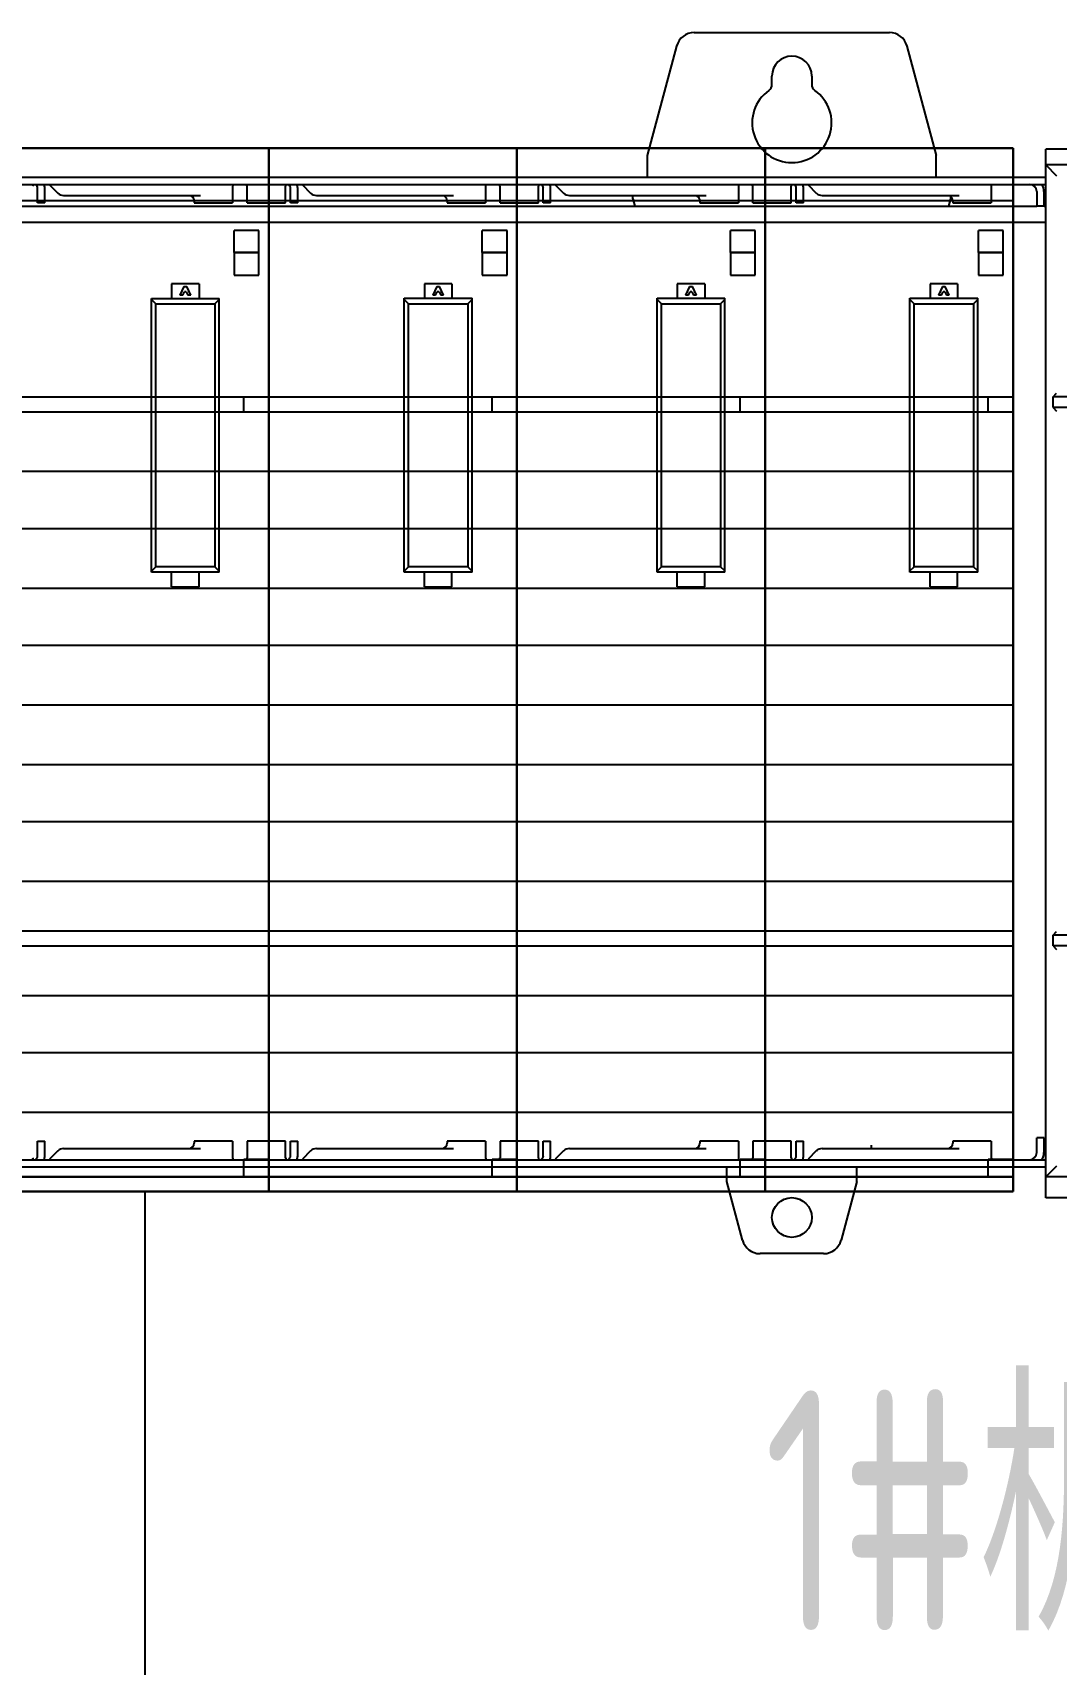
# Model space of a CAD drawing. Header units: millimetres. Extents: x 30557 to 235556, y -116603 to -73383.
# Drawn here: x 83382 to 83552.4, y -74913.8 to -74642.2 of the extents above; entities that cross this region are included whole.
import ezdxf

# ---------------------------------------------------------------- set-up
doc = ezdxf.new("R2010")
doc.units = ezdxf.units.MM
doc.layers.add('DRAW', color=7, linetype='Continuous')
doc.styles.add('supcon', font='sceie.shx', dxfattribs={"width": 0.75, "height": 40, "bigfont": 'sceic.shx'})

# ---------------------------------------------------------------- blocks, each defined once
blk = doc.blocks.new('1756-IO-Z')
for p, q in [((0, -142.68), (0, 0)), ((0, 0), (34.42, 0)), ((34.42, 0), (0, 0)), ((0, 0), (0, -142.68)), ((34.42, 0), (0, 0)), ((34.42, 0), (34.42, -142.68)), ((34.42, -142.68), (34.42, 0)), ((0, -7.24), (34.42, -7.24)), ((29.61, -14.47), (29.61, -11.38)), ((33.05, -11.38), (29.61, -11.38)), ((33.05, -14.47), (33.05, -11.38)), ((33.05, -14.47), (29.61, -14.47)), ((29.61, -14.47), (29.61, -17.58)), ((29.61, -14.47), (33.05, -14.47)), ((29.61, -14.47), (29.61, -17.58)), ((33.05, -17.58), (33.05, -14.47)), ((33.05, -17.58), (33.05, -14.47)), ((29.61, -17.58), (33.05, -17.58)), ((29.61, -17.58), (33.05, -17.58)), ((0, -34.47), (34.42, -34.47)), ((30.98, -36.54), (30.98, -34.47)), ((0, -36.54), (34.42, -36.54)), ((0, -44.81), (34.42, -44.81)), ((0, -52.73), (34.42, -52.73)), ((0, -61), (34.42, -61)), ((0, -68.93), (34.42, -68.93)), ((0, -77.2), (34.42, -77.2)), ((0, -85.47), (34.42, -85.47)), ((0, -93.4), (34.42, -93.4)), ((0, -101.68), (34.42, -101.68)), ((0, -108.56), (34.42, -108.56)), ((0, -110.63), (34.42, -110.63)), ((0, -117.53), (34.42, -117.53)), ((0, -125.45), (34.42, -125.45)), ((0, -133.72), (34.42, -133.72)), ((30.98, -142.68), (30.98, -140.27)), ((34.42, -140.27), (30.98, -140.27)), ((34.42, -142.68), (0, -142.68)), ((0, -142.68), (34.42, -142.68)), ((0, -144.74), (0, -142.68)), ((0, -142.68), (0, -144.74)), ((34.42, -144.74), (0, -144.74)), ((0, -144.74), (34.42, -144.74)), ((34.42, -144.74), (34.42, -142.68)), ((34.42, -142.68), (34.42, -144.74))]:
    blk.add_line(p, q)
blk = doc.blocks.new('1756-A13-Z')
at = {"color": 7, "linetype": 'Continuous'}
for p, q in [((215.51, 24.06), (188.4, 24.06)), ((181.91, 7.03), (185.98, 22.21)), ((217.93, 22.21), (222, 7.03)), ((199.2, 16.86), (199.2, 18.05)), ((204.71, 18.05), (204.71, 16.86)), ((181.91, 4.02), (181.91, 7.03)), ((222, 4.02), (222, 7.03)), ((237.19, -137.6), (237.19, 7.92)), ((247.11, 7.92), (237.19, 7.92)), ((237.19, 5.72), (238.69, 4.22)), ((247.11, 5.72), (237.19, 5.72)), ((26.36, 4.02), (237.19, 4.02)), ((26.36, 3.02), (237.19, 3.02)), ((97.32, 0.47), (97.32, 2.52)), ((98.32, 0.47), (98.32, 2.52)), ((98.98, 2.94), (100.12, 1.81)), ((124.38, 2.77), (124.38, 0.47)), ((126.39, 0.47), (126.39, 2.77)), ((131.71, 0.47), (131.71, 2.77)), ((132.4, 0.47), (132.4, 2.52)), ((133.4, 0.47), (133.4, 2.52)), ((134.06, 2.94), (135.19, 1.81)), ((159.46, 2.77), (159.46, 0.47)), ((161.47, 0.47), (161.47, 2.77)), ((166.79, 0.47), (166.79, 2.77)), ((167.48, 0.47), (167.48, 2.52)), ((168.48, 0.47), (168.48, 2.52)), ((169.14, 2.94), (170.27, 1.81)), ((194.54, 2.77), (194.54, 0.47)), ((196.54, 0.47), (196.54, 2.77)), ((201.87, 0.47), (201.87, 2.77)), ((202.56, 0.47), (202.56, 2.52)), ((203.56, 0.47), (203.56, 2.52)), ((204.22, 2.94), (205.35, 1.81)), ((229.62, 2.77), (229.62, 0.47)), ((27.45, 0), (235.93, 0)), ((98.32, 0.47), (97.32, 0.47)), ((100.93, 1.47), (119.93, 1.47)), ((119.06, 0.72), (119.06, 0.47)), ((119.06, 0.47), (124.38, 0.47)), ((126.39, 0.47), (131.71, 0.47)), ((133.4, 0.47), (132.4, 0.47)), ((136.01, 1.47), (155.01, 1.47)), ((154.13, 0.72), (154.13, 0.47)), ((154.13, 0.47), (159.46, 0.47)), ((161.47, 0.47), (166.79, 0.47)), ((168.48, 0.47), (167.48, 0.47)), ((171.09, 1.47), (190.09, 1.47)), ((179.91, 1.01), (179.91, 1.47)), ((179.91, 1.01), (180.18, 0)), ((189.21, 0.72), (189.21, 0.47)), ((189.21, 0.47), (194.54, 0.47)), ((196.54, 0.47), (201.87, 0.47)), ((203.56, 0.47), (202.56, 0.47)), ((206.17, 1.47), (225.17, 1.47)), ((223.74, 0), (224.01, 1.01)), ((224.01, 1.01), (224.01, 1.28)), ((224.29, 0.72), (224.29, 0.47)), ((224.29, 0.47), (229.62, 0.47)), ((235.93, 2.01), (235.93, 0.01)), ((236.94, 0.01), (235.93, 0.01)), ((236.94, 0.01), (236.94, 2.01)), ((236.94, 0), (237.19, 0)), ((26.36, -2.24), (237.19, -2.22)), ((115.9, -10.77), (115.9, -12.8)), ((119.72, -10.77), (115.9, -10.77)), ((117.62, -11.17), (117.06, -12.37)), ((117.62, -11.17), (118, -11.17)), ((118.56, -12.37), (118, -11.17)), ((119.72, -10.77), (119.72, -12.8)), ((150.98, -10.76), (150.98, -12.79)), ((154.8, -10.76), (150.98, -10.76)), ((152.7, -11.16), (152.14, -12.37)), ((152.7, -11.16), (153.08, -11.16)), ((153.64, -12.37), (153.08, -11.16)), ((154.8, -10.76), (154.8, -12.79)), ((186.06, -10.76), (186.06, -12.79)), ((189.88, -10.76), (186.06, -10.76)), ((187.78, -11.16), (187.22, -12.36)), ((187.78, -11.16), (188.16, -11.16)), ((188.72, -12.36), (188.16, -11.16)), ((189.88, -10.76), (189.88, -12.79)), ((221.14, -10.76), (221.14, -12.79)), ((224.96, -10.76), (221.14, -10.76)), ((222.86, -11.16), (222.3, -12.36)), ((222.86, -11.16), (223.24, -11.16)), ((223.8, -12.36), (223.24, -11.16)), ((224.96, -10.76), (224.96, -12.79)), ((113.1, -50.78), (113.1, -12.8)), ((113.1, -12.8), (122.52, -12.8)), ((113.1, -12.95), (113.7, -13.55)), ((113.7, -50.03), (113.7, -13.55)), ((113.7, -13.55), (121.92, -13.55)), ((117.46, -12.37), (117.06, -12.37)), ((117.46, -12.37), (117.69, -11.88)), ((117.93, -11.88), (117.69, -11.88)), ((117.93, -11.88), (118.16, -12.37)), ((118.56, -12.37), (118.16, -12.37)), ((122.52, -12.95), (121.92, -13.55)), ((121.92, -13.55), (121.92, -50.03)), ((122.52, -50.78), (122.52, -12.8)), ((148.18, -50.78), (148.18, -12.79)), ((148.18, -12.79), (157.6, -12.79)), ((148.18, -12.94), (148.78, -13.54)), ((148.78, -50.03), (148.78, -13.54)), ((148.78, -13.54), (157, -13.54)), ((152.54, -12.37), (152.14, -12.37)), ((152.54, -12.37), (152.77, -11.87)), ((153.01, -11.87), (152.77, -11.87)), ((153.01, -11.87), (153.24, -12.37)), ((153.64, -12.37), (153.24, -12.37)), ((157.6, -12.94), (157, -13.54)), ((157, -13.54), (157, -50.03)), ((157.6, -50.78), (157.6, -12.79)), ((183.26, -50.78), (183.26, -12.79)), ((183.26, -12.79), (192.68, -12.79)), ((183.26, -12.94), (183.86, -13.54)), ((183.86, -50.02), (183.86, -13.54)), ((183.86, -13.54), (192.08, -13.54)), ((187.62, -12.36), (187.22, -12.36)), ((187.62, -12.36), (187.85, -11.87)), ((188.09, -11.87), (187.85, -11.87)), ((188.09, -11.87), (188.32, -12.36)), ((188.72, -12.36), (188.32, -12.36)), ((192.68, -12.94), (192.08, -13.54)), ((192.08, -13.54), (192.08, -50.02)), ((192.68, -50.77), (192.68, -12.79)), ((218.34, -50.77), (218.34, -12.79)), ((218.34, -12.79), (227.76, -12.79)), ((218.34, -12.94), (218.94, -13.54)), ((218.94, -50.02), (218.94, -13.54)), ((218.94, -13.54), (227.16, -13.54)), ((222.7, -12.36), (222.3, -12.36)), ((222.7, -12.36), (222.93, -11.87)), ((223.17, -11.87), (222.93, -11.87)), ((223.17, -11.87), (223.4, -12.36)), ((223.8, -12.36), (223.4, -12.36)), ((227.76, -12.94), (227.16, -13.54)), ((227.16, -13.54), (227.16, -50.02)), ((227.76, -50.77), (227.76, -12.79)), ((238.19, -26.45), (238.69, -25.95)), ((238.19, -27.95), (238.19, -26.45)), ((246.11, -26.45), (238.19, -26.45)), ((238.19, -27.95), (238.69, -28.45)), ((246.11, -27.95), (238.19, -27.95)), ((113.1, -50.63), (113.7, -50.03)), ((122.52, -50.78), (113.1, -50.78)), ((121.92, -50.03), (113.7, -50.03)), ((115.9, -52.81), (115.9, -50.78)), ((119.72, -52.81), (119.72, -50.78)), ((122.52, -50.63), (121.92, -50.03)), ((148.18, -50.63), (148.78, -50.03)), ((157.6, -50.78), (148.18, -50.78)), ((157, -50.03), (148.78, -50.03)), ((150.98, -52.81), (150.98, -50.78)), ((154.8, -52.81), (154.8, -50.78)), ((157.6, -50.63), (157, -50.03)), ((183.26, -50.63), (183.86, -50.02)), ((192.68, -50.77), (183.26, -50.78)), ((192.08, -50.02), (183.86, -50.02)), ((186.06, -52.8), (186.06, -50.78)), ((189.88, -52.8), (189.88, -50.78)), ((192.68, -50.62), (192.08, -50.02)), ((218.34, -50.62), (218.94, -50.02)), ((227.76, -50.77), (218.34, -50.77)), ((227.16, -50.02), (218.94, -50.02)), ((221.14, -52.8), (221.14, -50.77)), ((224.96, -52.8), (224.96, -50.77)), ((227.76, -50.62), (227.16, -50.02)), ((115.9, -52.81), (119.72, -52.81)), ((150.98, -52.81), (154.8, -52.81)), ((186.06, -52.8), (189.88, -52.8)), ((221.14, -52.8), (224.96, -52.8)), ((238.19, -101.12), (238.69, -100.62)), ((246.11, -101.12), (238.19, -101.12)), ((238.19, -102.62), (238.19, -101.12)), ((246.11, -102.62), (238.19, -102.62)), ((238.19, -102.62), (238.69, -103.12)), ((97.32, -131.79), (97.32, -129.74)), ((97.32, -129.74), (98.32, -129.74)), ((98.32, -131.79), (98.32, -129.74)), ((100.12, -131.08), (98.98, -132.22)), ((100.93, -130.75), (119.93, -130.75)), ((119.06, -129.74), (119.06, -129.99)), ((124.38, -129.74), (119.06, -129.74)), ((124.38, -129.74), (124.38, -132.04)), ((126.39, -129.74), (126.39, -132.04)), ((131.71, -129.74), (126.39, -129.74)), ((131.71, -132.04), (131.71, -129.74)), ((132.4, -131.79), (132.4, -129.74)), ((132.4, -129.74), (133.4, -129.74)), ((133.4, -131.79), (133.4, -129.74)), ((135.19, -131.08), (134.06, -132.22)), ((136.01, -130.75), (155.01, -130.75)), ((154.13, -129.74), (154.13, -129.99)), ((159.46, -129.74), (154.13, -129.74)), ((159.46, -129.74), (159.46, -132.04)), ((161.47, -129.74), (161.47, -132.04)), ((166.79, -129.74), (161.47, -129.74)), ((166.79, -132.04), (166.79, -129.74)), ((167.48, -131.79), (167.48, -129.74)), ((167.48, -129.74), (168.48, -129.74)), ((168.48, -131.79), (168.48, -129.74)), ((170.27, -131.08), (169.14, -132.22)), ((171.09, -130.75), (190.09, -130.75)), ((189.21, -129.74), (189.21, -129.99)), ((194.54, -129.74), (189.21, -129.74)), ((194.54, -129.74), (194.54, -132.04)), ((196.54, -129.74), (196.54, -132.04)), ((201.87, -129.74), (196.54, -129.74)), ((201.87, -132.04), (201.87, -129.74)), ((202.56, -129.74), (203.56, -129.74)), ((202.56, -131.79), (202.56, -129.74)), ((203.56, -131.79), (203.56, -129.74)), ((205.35, -131.08), (204.22, -132.22)), ((206.17, -130.75), (225.17, -130.75)), ((212.98, -130.28), (212.98, -130.75)), ((229.62, -129.74), (224.29, -129.74)), ((224.29, -129.74), (224.29, -129.99)), ((229.62, -129.74), (229.62, -132.04)), ((236.94, -129.28), (235.93, -129.28)), ((235.93, -131.29), (235.93, -129.28)), ((236.94, -131.29), (236.94, -129.28)), ((26.36, -132.29), (237.19, -132.29)), ((26.36, -133.29), (237.19, -133.29)), ((192.94, -135.3), (192.94, -133.29)), ((210.98, -135.3), (210.98, -133.29)), ((238.69, -133.19), (237.19, -134.69)), ((195.12, -143.46), (192.94, -135.3)), ((210.98, -135.3), (208.79, -143.46)), ((247.11, -134.69), (237.19, -134.69)), ((247.11, -137.6), (237.19, -137.6)), ((206.37, -145.32), (197.54, -145.32))]:
    blk.add_line(p, q, dxfattribs=at)
blk.add_circle((201.96, -140.31), 2.76, dxfattribs=at)
for centre, radius, start, end in [((188.4, 21.56), 2.51, 90, 165), ((215.51, 21.56), 2.51, 15, 90), ((201.96, 18.05), 2.76, 0, 180), ((201.96, 11.54), 5.51, 125.2344, 54.7093), ((198.2, 16.86), 1, 305.2344, 0), ((205.72, 16.86), 1, 180, 234.7656), ((96.88, 2.77), 0.251, 150, 180), ((96.82, 2.52), 0.501, 0, 59.8811), ((96.82, 2.52), 1.5, 0, 19.7047), ((124.63, 2.77), 0.251, 150, 180), ((126.14, 2.77), 0.251, 0, 60), ((131.96, 2.77), 0.251, 150, 180), ((131.9, 2.52), 0.501, 0, 59.8811), ((131.9, 2.52), 1.5, 0, 19.7047), ((159.71, 2.77), 0.251, 150, 180), ((161.21, 2.77), 0.251, 0, 60), ((167.04, 2.77), 0.251, 150, 180), ((166.98, 2.52), 0.501, 0, 59.8811), ((166.98, 2.52), 1.5, 0, 19.7047), ((194.79, 2.77), 0.251, 120, 180), ((196.29, 2.77), 0.251, 0, 60), ((202.12, 2.77), 0.251, 150, 180), ((202.06, 2.52), 0.501, 0, 59.8811), ((202.06, 2.52), 1.5, 0, 19.7047), ((229.87, 2.77), 0.251, 150, 180), ((234.93, 2.01), 1, 0, 90), ((234.93, 2.01), 2, 0, 30.6086), ((100.93, 2.63), 1.15, 225, 270), ((118.3, 0.72), 0.752, 0, 60), ((136.01, 2.63), 1.15, 225, 270), ((153.38, 0.72), 0.752, 0, 60), ((171.09, 2.63), 1.15, 225, 270), ((188.46, 0.72), 0.752, 0, 60), ((206.17, 2.63), 1.15, 225, 270), ((223.54, 0.72), 0.752, 0, 60), ((100.93, -131.9), 1.15, 90, 135), ((118.3, -129.99), 0.752, 270, 0), ((136.01, -131.9), 1.15, 90, 135), ((153.38, -129.99), 0.752, 270, 0), ((171.09, -131.9), 1.15, 90, 135), ((188.46, -129.99), 0.752, 270, 0), ((206.17, -131.9), 1.15, 90, 135), ((223.54, -129.99), 0.752, 270, 0), ((234.93, -131.29), 1, 270, 0), ((234.93, -131.29), 2, 329.3914, 0), ((96.88, -132.04), 0.251, 180, 240), ((96.82, -131.79), 0.501, 300.1074, 0), ((96.82, -131.79), 1.5, 340.2953, 0), ((124.63, -132.04), 0.251, 180, 240), ((126.14, -132.04), 0.251, 330, 0), ((131.96, -132.04), 0.251, 180, 240), ((131.9, -131.79), 0.501, 300.1074, 0), ((131.9, -131.79), 1.5, 340.2953, 0), ((159.71, -132.04), 0.251, 180, 240), ((161.21, -132.04), 0.251, 330, 0), ((167.04, -132.04), 0.251, 180, 240), ((166.98, -131.79), 0.501, 300.1074, 0), ((166.98, -131.79), 1.5, 340.2953, 0), ((194.79, -132.04), 0.251, 180, 240), ((196.29, -132.04), 0.251, 330, 0), ((202.12, -132.04), 0.251, 180, 240), ((202.06, -131.79), 0.501, 300.1074, 0), ((202.06, -131.79), 1.5, 340.2953, 0), ((229.87, -132.04), 0.251, 180, 240), ((197.54, -142.81), 2.51, 195, 270), ((206.37, -142.81), 2.51, 270, 345)]:
    blk.add_arc(centre, radius, start, end, dxfattribs=at)

msp = doc.modelspace()

# ---------------------------------------------------------------- linework, layer by layer
msp.add_line((83400.68, -74835.12), (83400.68, -75130.96))

# ---------------------------------------------------------------- block references
at = {"xscale": 1.2, "yscale": 1.2, "zscale": 1.2}
for name, p in [('1756-A13-Z', (83266.06, -74671.05)), ('1756-IO-Z', (83380.02, -74661.43)), ('1756-IO-Z', (83421.33, -74661.43)), ('1756-IO-Z', (83462.64, -74661.43)), ('1756-IO-Z', (83503.94, -74661.43))]:
    msp.add_blockref(name, p, dxfattribs=at)

# ---------------------------------------------------------------- texts
at = {"layer": 'DRAW', "color": 3, "linetype": 'Continuous', "style": 'supcon', "width": 0.75}
msp.add_text('1#机架', height=40, dxfattribs=at).set_placement((83503.78, -74908.21))

doc.saveas('drawing.dxf')
